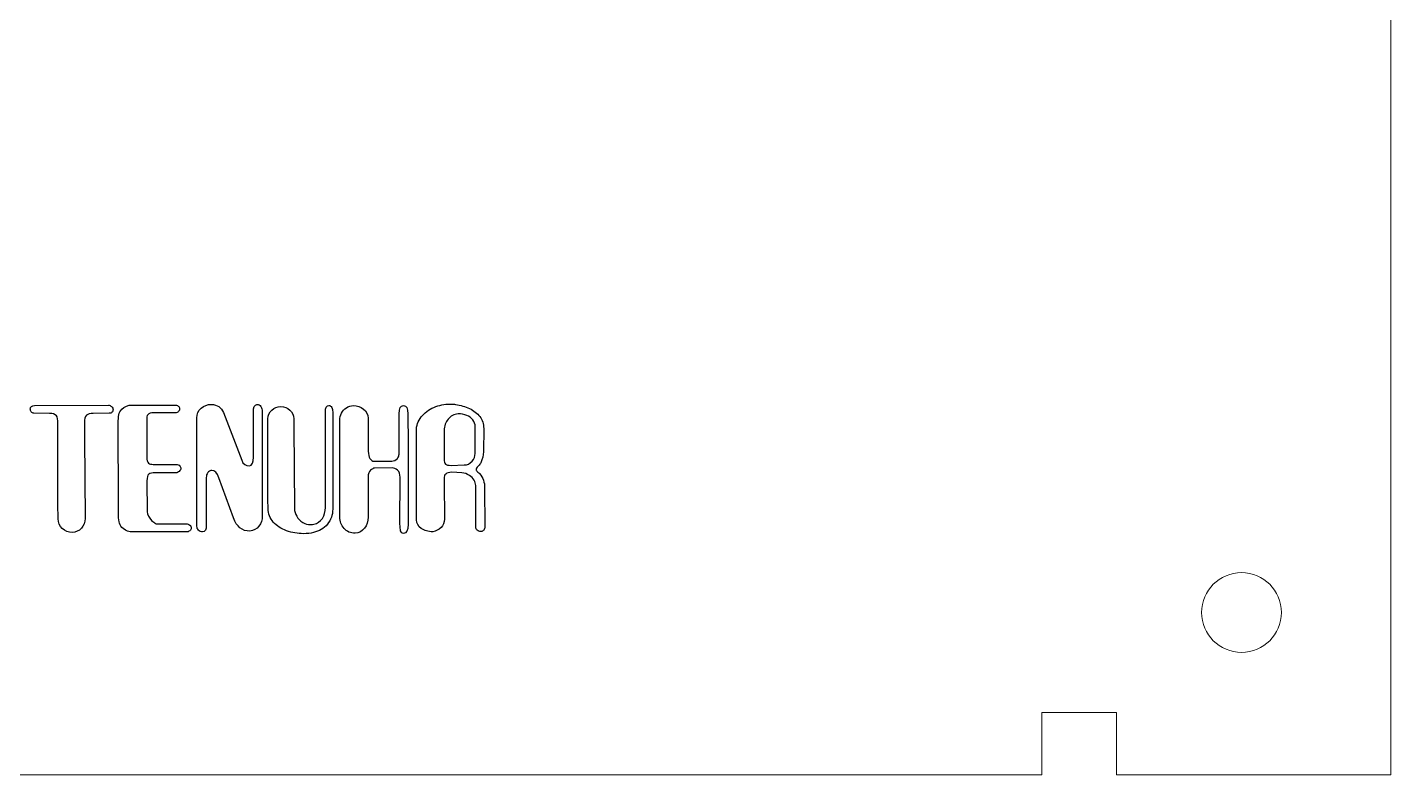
# Model space of a CAD drawing. Header units: millimetres. Extents: x -44 to 61, y -53 to 109.
# Drawn here: x 6.4 to 61.1, y 10.7 to 40.7 of the extents above; entities that cross this region are included whole.
import ezdxf

# ---------------------------------------------------------------- set-up
doc = ezdxf.new("R2010")
doc.units = ezdxf.units.MM
doc.header["$MEASUREMENT"] = 0
doc.layers.add('Layer 1', color=7, linetype='Continuous')

msp = doc.modelspace()

# ---------------------------------------------------------------- linework, layer by layer
at = {"layer": 'Layer 1', "color": 250, "lineweight": 20}
msp.add_ellipse((55.157, 17.2443), major_axis=(0, 1.6), ratio=1, dxfattribs=at)
msp.add_open_spline([(61.1429, 70.7326), (61.1429, 70.7326), (-43.8571, 70.7326), (-43.8571, 70.7326), (-43.8571, 70.7326), (-43.8571, 70.7326), (-43.8571, 10.7326), (-43.8571, 10.7326), (-43.8571, 10.7326), (-43.8571, 10.7326), (-32.8571, 10.7326), (-32.8571, 10.7326), (-32.8571, 10.7326), (-32.8571, 10.7326), (-32.8571, 13.2326), (-32.8571, 13.2326), (-32.8571, 13.2326), (-32.8571, 13.2326), (-29.8571, 13.2326), (-29.8571, 13.2326), (-29.8571, 13.2326), (-29.8571, 13.2326), (-29.8571, 10.7326), (-29.8571, 10.7326), (-29.8571, 10.7326), (-29.8571, 10.7326), (47.1429, 10.7326), (47.1429, 10.7326), (47.1429, 10.7326), (47.1429, 10.7326), (47.1429, 13.2326), (47.1429, 13.2326), (47.1429, 13.2326), (47.1429, 13.2326), (50.1429, 13.2326), (50.1429, 13.2326), (50.1429, 13.2326), (50.1429, 13.2326), (50.1429, 10.7326), (50.1429, 10.7326), (50.1429, 10.7326), (50.1429, 10.7326), (61.1429, 10.7326), (61.1429, 10.7326), (61.1429, 10.7326), (61.1429, 10.7326), (61.1429, 70.7326), (61.1429, 70.7326)], degree=3, knots=[0, 0, 0, 0, 0.0769231, 0.0769231, 0.0769231, 0.0769231, 0.1538462, 0.1538462, 0.1538462, 0.1538462, 0.2307692, 0.2307692, 0.2307692, 0.2307692, 0.3076923, 0.3076923, 0.3076923, 0.3076923, 0.3846154, 0.3846154, 0.3846154, 0.3846154, 0.4615385, 0.4615385, 0.4615385, 0.4615385, 0.5384615, 0.5384615, 0.5384615, 0.5384615, 0.6153846, 0.6153846, 0.6153846, 0.6153846, 0.6923077, 0.6923077, 0.6923077, 0.6923077, 0.7692308, 0.7692308, 0.7692308, 0.7692308, 0.8461538, 0.8461538, 0.8461538, 0.8461538, 1, 1, 1, 1], dxfattribs=at)
at = {"layer": 'Layer 1', "color": 242}
for points, knots in [([(7.6798, 20.9979), (7.6798, 20.8486), (7.7359, 20.7216), (7.847, 20.6158), (7.847, 20.6158), (7.9592, 20.511), (8.0915, 20.4581), (8.245, 20.4581), (8.245, 20.4581), (8.3899, 20.4613), (8.5127, 20.5174), (8.6111, 20.6264), (8.6111, 20.6264), (8.7096, 20.7354), (8.7593, 20.8634), (8.7593, 21.0106), (8.7593, 21.0106), (8.7593, 21.0106), (8.7403, 24.2607), (8.7403, 24.2607), (8.7403, 24.2607), (8.7403, 24.2607), (8.7339, 24.8639), (8.7339, 24.8639), (8.7339, 24.8639), (8.7339, 25.0089), (8.7614, 25.1084), (8.8165, 25.1635), (8.8165, 25.1635), (8.8725, 25.21), (8.9636, 25.2333), (9.0895, 25.2333), (9.0895, 25.2333), (9.0895, 25.2333), (9.7309, 25.2397), (9.7309, 25.2397), (9.7309, 25.2397), (9.7732, 25.2397), (9.8081, 25.2534), (9.8388, 25.2809), (9.8388, 25.2809), (9.8684, 25.3095), (9.8833, 25.3434), (9.8833, 25.3857), (9.8833, 25.3857), (9.8833, 25.4302), (9.8642, 25.4704), (9.8261, 25.5074), (9.8261, 25.5074), (9.788, 25.5445), (9.7457, 25.5635), (9.6991, 25.5635), (9.6991, 25.5635), (9.6991, 25.5635), (6.7262, 25.5508), (6.7262, 25.5508), (6.7262, 25.5508), (6.6829, 25.5508), (6.6458, 25.5392), (6.6141, 25.5148), (6.6141, 25.5148), (6.5823, 25.4905), (6.5654, 25.4577), (6.5622, 25.4175), (6.5622, 25.4175), (6.5622, 25.3688), (6.5749, 25.3275), (6.6003, 25.2926), (6.6003, 25.2926), (6.6257, 25.2566), (6.6596, 25.2397), (6.7019, 25.2397), (6.7019, 25.2397), (6.7019, 25.2397), (7.3316, 25.2333), (7.3316, 25.2333), (7.3316, 25.2333), (7.4639, 25.2333), (7.557, 25.2037), (7.61, 25.1433), (7.61, 25.1433), (7.6523, 25.0841), (7.6735, 24.9835), (7.6735, 24.8396), (7.6735, 24.8396), (7.6735, 24.8396), (7.6735, 21.5884), (7.6735, 21.5884), (7.6735, 21.5884), (7.6735, 21.5884), (7.6798, 20.9979), (7.6798, 20.9979)], [0, 0, 0, 0, 0.0416667, 0.0416667, 0.0416667, 0.0416667, 0.0833333, 0.0833333, 0.0833333, 0.0833333, 0.125, 0.125, 0.125, 0.125, 0.1666667, 0.1666667, 0.1666667, 0.1666667, 0.2083333, 0.2083333, 0.2083333, 0.2083333, 0.25, 0.25, 0.25, 0.25, 0.2916667, 0.2916667, 0.2916667, 0.2916667, 0.3333333, 0.3333333, 0.3333333, 0.3333333, 0.375, 0.375, 0.375, 0.375, 0.4166667, 0.4166667, 0.4166667, 0.4166667, 0.4583333, 0.4583333, 0.4583333, 0.4583333, 0.5, 0.5, 0.5, 0.5, 0.5416667, 0.5416667, 0.5416667, 0.5416667, 0.5833333, 0.5833333, 0.5833333, 0.5833333, 0.625, 0.625, 0.625, 0.625, 0.6666667, 0.6666667, 0.6666667, 0.6666667, 0.7083333, 0.7083333, 0.7083333, 0.7083333, 0.75, 0.75, 0.75, 0.75, 0.7916667, 0.7916667, 0.7916667, 0.7916667, 0.8333333, 0.8333333, 0.8333333, 0.8333333, 0.875, 0.875, 0.875, 0.875, 0.9166667, 0.9166667, 0.9166667, 0.9166667, 1, 1, 1, 1]), ([(10.1044, 21.1249), (10.1044, 21.0031), (10.116, 20.9037), (10.1414, 20.8253), (10.1414, 20.8253), (10.1658, 20.747), (10.2176, 20.6761), (10.2949, 20.6105), (10.2949, 20.6105), (10.4018, 20.5216), (10.5267, 20.4771), (10.6696, 20.4771), (10.6696, 20.4771), (10.6696, 20.4771), (12.8222, 20.4771), (12.8222, 20.4771), (12.8222, 20.4771), (12.8741, 20.4771), (12.9196, 20.492), (12.9598, 20.5216), (12.9598, 20.5216), (12.9989, 20.5523), (13.0191, 20.5893), (13.0191, 20.6348), (13.0191, 20.6348), (13.0191, 20.6846), (12.9989, 20.7248), (12.9587, 20.7555), (12.9587, 20.7555), (12.9185, 20.7862), (12.8709, 20.801), (12.8159, 20.801), (12.8159, 20.801), (12.8159, 20.801), (11.6792, 20.801), (11.6792, 20.801), (11.6792, 20.801), (11.6305, 20.801), (11.5945, 20.8095), (11.5691, 20.8264), (11.5691, 20.8264), (11.5448, 20.8433), (11.4982, 20.8814), (11.4316, 20.9407), (11.4316, 20.9407), (11.3141, 21.0518), (11.2548, 21.1672), (11.2548, 21.29), (11.2548, 21.29), (11.2548, 21.29), (11.2411, 22.5282), (11.2411, 22.5282), (11.2411, 22.5282), (11.2411, 22.6679), (11.2665, 22.7589), (11.3183, 22.8013), (11.3183, 22.8013), (11.3691, 22.8351), (11.458, 22.8521), (11.585, 22.8521), (11.585, 22.8521), (11.585, 22.8521), (12.3978, 22.8521), (12.3978, 22.8521), (12.3978, 22.8521), (12.4507, 22.8521), (12.4984, 22.8711), (12.5396, 22.9092), (12.5396, 22.9092), (12.5798, 22.9473), (12.6, 22.9939), (12.6, 23.0489), (12.6, 23.0489), (12.5957, 23.142), (12.5142, 23.1886), (12.3587, 23.1886), (12.3587, 23.1886), (12.3587, 23.1886), (11.4951, 23.1886), (11.4951, 23.1886), (11.4951, 23.1886), (11.4114, 23.1886), (11.3479, 23.2055), (11.3046, 23.2394), (11.3046, 23.2394), (11.2622, 23.2786), (11.2411, 23.3558), (11.2411, 23.4744), (11.2411, 23.4744), (11.2411, 23.4744), (11.2347, 24.9285), (11.2347, 24.9285), (11.2347, 24.9285), (11.2347, 25.0671), (11.2474, 25.1529), (11.2728, 25.1825), (11.2728, 25.1825), (11.3151, 25.2333), (11.3987, 25.2587), (11.5215, 25.2587), (11.5215, 25.2587), (11.5215, 25.2587), (12.3851, 25.2587), (12.3851, 25.2587), (12.3851, 25.2587), (12.4306, 25.2587), (12.4698, 25.2746), (12.5047, 25.3074), (12.5047, 25.3074), (12.5386, 25.3391), (12.5555, 25.3783), (12.5555, 25.4238), (12.5555, 25.4238), (12.5555, 25.4683), (12.5354, 25.5042), (12.4941, 25.5307), (12.4941, 25.5307), (12.4528, 25.5572), (12.4063, 25.5699), (12.3523, 25.5699), (12.3523, 25.5699), (12.3523, 25.5699), (10.6579, 25.5699), (10.6579, 25.5699), (10.6579, 25.5699), (10.4843, 25.5699), (10.3415, 25.5148), (10.2314, 25.4037), (10.2314, 25.4037), (10.17, 25.3381), (10.1319, 25.2629), (10.116, 25.1793), (10.116, 25.1793), (10.1002, 25.0957), (10.0917, 24.9825), (10.0917, 24.8396), (10.0917, 24.8396), (10.0917, 24.8396), (10.0981, 21.5884), (10.0981, 21.5884), (10.0981, 21.5884), (10.0981, 21.5884), (10.1044, 21.1249), (10.1044, 21.1249)], [0, 0, 0, 0, 0.027027, 0.027027, 0.027027, 0.027027, 0.0540541, 0.0540541, 0.0540541, 0.0540541, 0.0810811, 0.0810811, 0.0810811, 0.0810811, 0.1081081, 0.1081081, 0.1081081, 0.1081081, 0.1351351, 0.1351351, 0.1351351, 0.1351351, 0.1621622, 0.1621622, 0.1621622, 0.1621622, 0.1891892, 0.1891892, 0.1891892, 0.1891892, 0.2162162, 0.2162162, 0.2162162, 0.2162162, 0.2432432, 0.2432432, 0.2432432, 0.2432432, 0.2702703, 0.2702703, 0.2702703, 0.2702703, 0.2972973, 0.2972973, 0.2972973, 0.2972973, 0.3243243, 0.3243243, 0.3243243, 0.3243243, 0.3513514, 0.3513514, 0.3513514, 0.3513514, 0.3783784, 0.3783784, 0.3783784, 0.3783784, 0.4054054, 0.4054054, 0.4054054, 0.4054054, 0.4324324, 0.4324324, 0.4324324, 0.4324324, 0.4594595, 0.4594595, 0.4594595, 0.4594595, 0.4864865, 0.4864865, 0.4864865, 0.4864865, 0.5135135, 0.5135135, 0.5135135, 0.5135135, 0.5405405, 0.5405405, 0.5405405, 0.5405405, 0.5675676, 0.5675676, 0.5675676, 0.5675676, 0.5945946, 0.5945946, 0.5945946, 0.5945946, 0.6216216, 0.6216216, 0.6216216, 0.6216216, 0.6486486, 0.6486486, 0.6486486, 0.6486486, 0.6756757, 0.6756757, 0.6756757, 0.6756757, 0.7027027, 0.7027027, 0.7027027, 0.7027027, 0.7297297, 0.7297297, 0.7297297, 0.7297297, 0.7567568, 0.7567568, 0.7567568, 0.7567568, 0.7837838, 0.7837838, 0.7837838, 0.7837838, 0.8108108, 0.8108108, 0.8108108, 0.8108108, 0.8378378, 0.8378378, 0.8378378, 0.8378378, 0.8648649, 0.8648649, 0.8648649, 0.8648649, 0.8918919, 0.8918919, 0.8918919, 0.8918919, 0.9189189, 0.9189189, 0.9189189, 0.9189189, 0.9459459, 0.9459459, 0.9459459, 0.9459459, 1, 1, 1, 1]), ([(13.2476, 20.7047), (13.2476, 20.6454), (13.2688, 20.5925), (13.3101, 20.5459), (13.3101, 20.5459), (13.3524, 20.5004), (13.4075, 20.4771), (13.4752, 20.4771), (13.4752, 20.4771), (13.5736, 20.493), (13.6223, 20.5756), (13.6223, 20.7248), (13.6223, 20.7248), (13.6223, 20.7248), (13.6223, 22.6679), (13.6223, 22.6679), (13.6223, 22.6679), (13.6223, 22.7399), (13.6435, 22.8034), (13.6847, 22.8573), (13.6847, 22.8573), (13.726, 22.9103), (13.7811, 22.941), (13.8509, 22.9473), (13.8509, 22.9473), (13.9652, 22.9473), (14.0583, 22.8457), (14.1292, 22.6436), (14.1292, 22.6436), (14.1292, 22.6436), (14.7134, 21.0412), (14.7134, 21.0412), (14.7134, 21.0412), (14.8415, 20.6856), (15.0606, 20.5078), (15.3738, 20.5078), (15.3738, 20.5078), (15.5252, 20.528), (15.6458, 20.5946), (15.7358, 20.7079), (15.7358, 20.7079), (15.8258, 20.8222), (15.8702, 20.9566), (15.8702, 21.1132), (15.8702, 21.1132), (15.8702, 21.1132), (15.8702, 24.3644), (15.8702, 24.3644), (15.8702, 24.3644), (15.8702, 24.3644), (15.8702, 25.3159), (15.8702, 25.3159), (15.8702, 25.3159), (15.8702, 25.3868), (15.8501, 25.4503), (15.8109, 25.5085), (15.8109, 25.5085), (15.7718, 25.5667), (15.7189, 25.5953), (15.6532, 25.5953), (15.6532, 25.5953), (15.5601, 25.5815), (15.5135, 25.4852), (15.5135, 25.3042), (15.5135, 25.3042), (15.5135, 25.3042), (15.5135, 23.4807), (15.5135, 23.4807), (15.5135, 23.4807), (15.5135, 23.2659), (15.4627, 23.1484), (15.3622, 23.1251), (15.3622, 23.1251), (15.2066, 23.1251), (15.1008, 23.2013), (15.0436, 23.3526), (15.0436, 23.3526), (15.0436, 23.3526), (14.3081, 25.2651), (14.3081, 25.2651), (14.3081, 25.2651), (14.2298, 25.4788), (14.07, 25.5889), (13.8255, 25.5953), (13.8255, 25.5953), (13.6699, 25.5953), (13.5334, 25.5445), (13.417, 25.4418), (13.417, 25.4418), (13.2995, 25.3391), (13.2413, 25.2132), (13.2413, 25.0619), (13.2413, 25.0619), (13.2413, 25.0619), (13.2413, 21.8107), (13.2413, 21.8107), (13.2413, 21.8107), (13.2413, 21.8107), (13.2476, 20.7047), (13.2476, 20.7047)], [0, 0, 0, 0, 0.0384615, 0.0384615, 0.0384615, 0.0384615, 0.0769231, 0.0769231, 0.0769231, 0.0769231, 0.1153846, 0.1153846, 0.1153846, 0.1153846, 0.1538462, 0.1538462, 0.1538462, 0.1538462, 0.1923077, 0.1923077, 0.1923077, 0.1923077, 0.2307692, 0.2307692, 0.2307692, 0.2307692, 0.2692308, 0.2692308, 0.2692308, 0.2692308, 0.3076923, 0.3076923, 0.3076923, 0.3076923, 0.3461538, 0.3461538, 0.3461538, 0.3461538, 0.3846154, 0.3846154, 0.3846154, 0.3846154, 0.4230769, 0.4230769, 0.4230769, 0.4230769, 0.4615385, 0.4615385, 0.4615385, 0.4615385, 0.5, 0.5, 0.5, 0.5, 0.5384615, 0.5384615, 0.5384615, 0.5384615, 0.5769231, 0.5769231, 0.5769231, 0.5769231, 0.6153846, 0.6153846, 0.6153846, 0.6153846, 0.6538462, 0.6538462, 0.6538462, 0.6538462, 0.6923077, 0.6923077, 0.6923077, 0.6923077, 0.7307692, 0.7307692, 0.7307692, 0.7307692, 0.7692308, 0.7692308, 0.7692308, 0.7692308, 0.8076923, 0.8076923, 0.8076923, 0.8076923, 0.8461538, 0.8461538, 0.8461538, 0.8461538, 0.8846154, 0.8846154, 0.8846154, 0.8846154, 0.9230769, 0.9230769, 0.9230769, 0.9230769, 1, 1, 1, 1]), ([(16.1051, 21.417), (16.1051, 21.2074), (16.1739, 21.0275), (16.3105, 20.8751), (16.3105, 20.8751), (16.4481, 20.7227), (16.6259, 20.6063), (16.8449, 20.5269), (16.8449, 20.5269), (17.064, 20.4475), (17.2894, 20.4073), (17.5212, 20.4073), (17.5212, 20.4073), (17.6704, 20.4073), (17.8038, 20.4221), (17.9202, 20.4517), (17.9202, 20.4517), (18.1541, 20.5068), (18.3414, 20.619), (18.4832, 20.7883), (18.4832, 20.7883), (18.625, 20.9576), (18.6949, 21.1587), (18.6949, 21.3916), (18.6949, 21.3916), (18.6949, 21.3916), (18.6949, 24.6428), (18.6949, 24.6428), (18.6949, 24.6428), (18.6949, 24.6428), (18.6949, 25.2968), (18.6949, 25.2968), (18.6949, 25.2968), (18.6949, 25.3645), (18.6833, 25.4238), (18.6579, 25.4746), (18.6579, 25.4746), (18.6335, 25.5254), (18.5954, 25.5508), (18.5436, 25.5508), (18.5436, 25.5508), (18.4504, 25.5508), (18.4039, 25.4661), (18.4039, 25.2968), (18.4039, 25.2968), (18.4039, 25.2968), (18.4039, 22.0456), (18.4039, 22.0456), (18.4039, 22.0456), (18.4039, 22.0456), (18.4039, 21.4551), (18.4039, 21.4551), (18.4039, 21.4551), (18.4039, 21.291), (18.3626, 21.1471), (18.28, 21.0222), (18.28, 21.0222), (18.1975, 20.8973), (18.0821, 20.8179), (17.935, 20.783), (17.935, 20.783), (17.9086, 20.7735), (17.8683, 20.7693), (17.8133, 20.7693), (17.8133, 20.7693), (17.7011, 20.7693), (17.5953, 20.7989), (17.4947, 20.8603), (17.4947, 20.8603), (17.3942, 20.9217), (17.3138, 21.0031), (17.2524, 21.1047), (17.2524, 21.1047), (17.191, 21.2063), (17.1603, 21.3143), (17.1603, 21.4297), (17.1603, 21.4297), (17.1603, 21.4297), (17.1413, 24.6798), (17.1413, 24.6798), (17.1413, 24.6798), (17.1413, 24.6798), (17.1339, 25.0185), (17.1339, 25.0185), (17.1339, 25.0185), (17.1339, 25.1571), (17.0831, 25.2735), (16.9804, 25.3688), (16.9804, 25.3688), (16.8777, 25.4651), (16.756, 25.5127), (16.6142, 25.5127), (16.6142, 25.5127), (16.4735, 25.5127), (16.3517, 25.4651), (16.248, 25.3688), (16.248, 25.3688), (16.1443, 25.2735), (16.0924, 25.1571), (16.0924, 25.0185), (16.0924, 25.0185), (16.0924, 25.0185), (16.0988, 21.7651), (16.0988, 21.7651), (16.0988, 21.7651), (16.0988, 21.7651), (16.1051, 21.417), (16.1051, 21.417)], [0, 0, 0, 0, 0.0357143, 0.0357143, 0.0357143, 0.0357143, 0.0714286, 0.0714286, 0.0714286, 0.0714286, 0.1071429, 0.1071429, 0.1071429, 0.1071429, 0.1428571, 0.1428571, 0.1428571, 0.1428571, 0.1785714, 0.1785714, 0.1785714, 0.1785714, 0.2142857, 0.2142857, 0.2142857, 0.2142857, 0.25, 0.25, 0.25, 0.25, 0.2857143, 0.2857143, 0.2857143, 0.2857143, 0.3214286, 0.3214286, 0.3214286, 0.3214286, 0.3571429, 0.3571429, 0.3571429, 0.3571429, 0.3928571, 0.3928571, 0.3928571, 0.3928571, 0.4285714, 0.4285714, 0.4285714, 0.4285714, 0.4642857, 0.4642857, 0.4642857, 0.4642857, 0.5, 0.5, 0.5, 0.5, 0.5357143, 0.5357143, 0.5357143, 0.5357143, 0.5714286, 0.5714286, 0.5714286, 0.5714286, 0.6071429, 0.6071429, 0.6071429, 0.6071429, 0.6428571, 0.6428571, 0.6428571, 0.6428571, 0.6785714, 0.6785714, 0.6785714, 0.6785714, 0.7142857, 0.7142857, 0.7142857, 0.7142857, 0.75, 0.75, 0.75, 0.75, 0.7857143, 0.7857143, 0.7857143, 0.7857143, 0.8214286, 0.8214286, 0.8214286, 0.8214286, 0.8571429, 0.8571429, 0.8571429, 0.8571429, 0.8928571, 0.8928571, 0.8928571, 0.8928571, 0.9285714, 0.9285714, 0.9285714, 0.9285714, 1, 1, 1, 1]), ([(18.9817, 21.0804), (18.9817, 20.9005), (19.0378, 20.747), (19.15, 20.619), (19.15, 20.619), (19.2622, 20.4909), (19.4114, 20.4263), (19.5977, 20.4263), (19.5977, 20.4263), (19.7512, 20.4401), (19.876, 20.5078), (19.9702, 20.6306), (19.9702, 20.6306), (20.0644, 20.7544), (20.1121, 20.8994), (20.1121, 21.0677), (20.1121, 21.0677), (20.1121, 21.0677), (20.1184, 22.6922), (20.1184, 22.6922), (20.1184, 22.6922), (20.1184, 22.8087), (20.1502, 22.8954), (20.2126, 22.9526), (20.2126, 22.9526), (20.2761, 23.0087), (20.329, 23.0373), (20.3724, 23.0373), (20.3724, 23.0373), (20.3724, 23.0373), (21.0836, 23.0489), (21.0836, 23.0489), (21.0836, 23.0489), (21.1556, 23.0489), (21.2275, 23.0172), (21.3006, 22.9526), (21.3006, 22.9526), (21.3672, 22.8859), (21.4011, 22.7949), (21.4011, 22.6806), (21.4011, 22.6806), (21.4011, 22.6806), (21.3948, 20.783), (21.3948, 20.783), (21.3948, 20.783), (21.3948, 20.6698), (21.4032, 20.5819), (21.4202, 20.5174), (21.4202, 20.5174), (21.436, 20.4539), (21.4741, 20.4189), (21.5345, 20.4136), (21.5345, 20.4136), (21.6572, 20.4136), (21.7186, 20.5364), (21.7186, 20.783), (21.7186, 20.783), (21.7186, 20.783), (21.7186, 24.0332), (21.7186, 24.0332), (21.7186, 24.0332), (21.7186, 24.0332), (21.7123, 25.2143), (21.7123, 25.2143), (21.7123, 25.2143), (21.7123, 25.4386), (21.653, 25.5508), (21.5345, 25.5508), (21.5345, 25.5508), (21.417, 25.5508), (21.3577, 25.4386), (21.3577, 25.2143), (21.3577, 25.2143), (21.3577, 25.2143), (21.3641, 23.7982), (21.3641, 23.7982), (21.3641, 23.7982), (21.3641, 23.6807), (21.3598, 23.5992), (21.3524, 23.5527), (21.3524, 23.5527), (21.344, 23.505), (21.3249, 23.4648), (21.2942, 23.431), (21.2942, 23.431), (21.2212, 23.3579), (21.1471, 23.322), (21.0709, 23.322), (21.0709, 23.322), (21.0709, 23.322), (20.3523, 23.3156), (20.3523, 23.3156), (20.3523, 23.3156), (20.2983, 23.3156), (20.2422, 23.3537), (20.1819, 23.431), (20.1819, 23.431), (20.1438, 23.4807), (20.1248, 23.576), (20.1248, 23.7157), (20.1248, 23.7157), (20.1248, 23.7157), (20.1121, 25.0428), (20.1121, 25.0428), (20.1121, 25.0428), (20.1121, 25.1931), (20.0517, 25.3159), (19.9321, 25.41), (19.9321, 25.41), (19.8125, 25.5042), (19.676, 25.5508), (19.5215, 25.5508), (19.5215, 25.5508), (19.4199, 25.5466), (19.3278, 25.5169), (19.2453, 25.463), (19.2453, 25.463), (19.1617, 25.409), (19.0971, 25.337), (19.0516, 25.2481), (19.0516, 25.2481), (19.005, 25.1582), (18.9817, 25.0629), (18.9817, 24.9603), (18.9817, 24.9603), (18.9817, 24.9603), (18.9817, 21.7101), (18.9817, 21.7101), (18.9817, 21.7101), (18.9817, 21.7101), (18.9817, 21.0804), (18.9817, 21.0804)], [0, 0, 0, 0, 0.0294118, 0.0294118, 0.0294118, 0.0294118, 0.0588235, 0.0588235, 0.0588235, 0.0588235, 0.0882353, 0.0882353, 0.0882353, 0.0882353, 0.1176471, 0.1176471, 0.1176471, 0.1176471, 0.1470588, 0.1470588, 0.1470588, 0.1470588, 0.1764706, 0.1764706, 0.1764706, 0.1764706, 0.2058824, 0.2058824, 0.2058824, 0.2058824, 0.2352941, 0.2352941, 0.2352941, 0.2352941, 0.2647059, 0.2647059, 0.2647059, 0.2647059, 0.2941176, 0.2941176, 0.2941176, 0.2941176, 0.3235294, 0.3235294, 0.3235294, 0.3235294, 0.3529412, 0.3529412, 0.3529412, 0.3529412, 0.3823529, 0.3823529, 0.3823529, 0.3823529, 0.4117647, 0.4117647, 0.4117647, 0.4117647, 0.4411765, 0.4411765, 0.4411765, 0.4411765, 0.4705882, 0.4705882, 0.4705882, 0.4705882, 0.5, 0.5, 0.5, 0.5, 0.5294118, 0.5294118, 0.5294118, 0.5294118, 0.5588235, 0.5588235, 0.5588235, 0.5588235, 0.5882353, 0.5882353, 0.5882353, 0.5882353, 0.6176471, 0.6176471, 0.6176471, 0.6176471, 0.6470588, 0.6470588, 0.6470588, 0.6470588, 0.6764706, 0.6764706, 0.6764706, 0.6764706, 0.7058824, 0.7058824, 0.7058824, 0.7058824, 0.7352941, 0.7352941, 0.7352941, 0.7352941, 0.7647059, 0.7647059, 0.7647059, 0.7647059, 0.7941176, 0.7941176, 0.7941176, 0.7941176, 0.8235294, 0.8235294, 0.8235294, 0.8235294, 0.8529412, 0.8529412, 0.8529412, 0.8529412, 0.8823529, 0.8823529, 0.8823529, 0.8823529, 0.9117647, 0.9117647, 0.9117647, 0.9117647, 0.9411765, 0.9411765, 0.9411765, 0.9411765, 1, 1, 1, 1]), ([(22.0625, 20.9661), (22.0625, 20.8211), (22.125, 20.7047), (22.2478, 20.6158), (22.2478, 20.6158), (22.3705, 20.528), (22.525, 20.4835), (22.7113, 20.4835), (22.7113, 20.4835), (22.8425, 20.5047), (22.9526, 20.5618), (23.0415, 20.655), (23.0415, 20.655), (23.1304, 20.7481), (23.1749, 20.8603), (23.1749, 20.9915), (23.1749, 20.9915), (23.1749, 20.9915), (23.1675, 22.4647), (23.1675, 22.4647), (23.1675, 22.4647), (23.1675, 22.4827), (23.1664, 22.5081), (23.1643, 22.5409), (23.1643, 22.5409), (23.1622, 22.5737), (23.1611, 22.5991), (23.1611, 22.6171), (23.1611, 22.6171), (23.1611, 22.6975), (23.1844, 22.7589), (23.231, 22.8013), (23.231, 22.8013), (23.2818, 22.8478), (23.3622, 22.8711), (23.4723, 22.8711), (23.4723, 22.8711), (23.4723, 22.8711), (23.8787, 22.8457), (23.8787, 22.8457), (23.8787, 22.8457), (23.9792, 22.8415), (24.0808, 22.8065), (24.1835, 22.7441), (24.1835, 22.7441), (24.3486, 22.634), (24.4311, 22.4986), (24.4311, 22.3377), (24.4311, 22.3377), (24.4311, 22.3377), (24.4311, 20.6804), (24.4311, 20.6804), (24.4311, 20.6804), (24.4311, 20.6264), (24.4523, 20.5819), (24.4935, 20.5449), (24.4935, 20.5449), (24.5359, 20.5078), (24.5846, 20.4899), (24.6407, 20.4899), (24.6407, 20.4899), (24.6862, 20.4962), (24.7232, 20.5174), (24.7539, 20.5534), (24.7539, 20.5534), (24.7835, 20.5893), (24.7983, 20.6317), (24.7983, 20.6804), (24.7983, 20.6804), (24.7983, 20.6804), (24.792, 22.2615), (24.792, 22.2615), (24.792, 22.2615), (24.792, 22.4626), (24.7243, 22.6489), (24.5888, 22.8203), (24.5888, 22.8203), (24.5803, 22.833), (24.556, 22.8521), (24.5179, 22.8785), (24.5179, 22.8785), (24.4798, 22.905), (24.4565, 22.9314), (24.4502, 22.96), (24.4502, 22.96), (24.4502, 23.0108), (24.4777, 23.0648), (24.5338, 23.123), (24.5338, 23.123), (24.5909, 23.1801), (24.6237, 23.2214), (24.6343, 23.2468), (24.6343, 23.2468), (24.7052, 23.4077), (24.7412, 23.5558), (24.7412, 23.6903), (24.7412, 23.6903), (24.7412, 23.6903), (24.7539, 24.6311), (24.7539, 24.6311), (24.7539, 24.6311), (24.7539, 24.8131), (24.701, 24.9719), (24.5973, 25.1074), (24.5973, 25.1074), (24.4925, 25.2428), (24.356, 25.3508), (24.1856, 25.4302), (24.1856, 25.4302), (24.0152, 25.5106), (23.8279, 25.5656), (23.6247, 25.5953), (23.6247, 25.5953), (23.5781, 25.6037), (23.5061, 25.608), (23.4088, 25.608), (23.4088, 25.608), (23.1802, 25.608), (22.9621, 25.5635), (22.7526, 25.4746), (22.7526, 25.4746), (22.5441, 25.3857), (22.3748, 25.2587), (22.2456, 25.0936), (22.2456, 25.0936), (22.1155, 24.9296), (22.0509, 24.7412), (22.0509, 24.5285), (22.0509, 24.5285), (22.0509, 24.5285), (22.0573, 21.2773), (22.0573, 21.2773), (22.0573, 21.2773), (22.0573, 21.2773), (22.0625, 20.9661), (22.0625, 20.9661)], [0, 0, 0, 0, 0.0285714, 0.0285714, 0.0285714, 0.0285714, 0.0571429, 0.0571429, 0.0571429, 0.0571429, 0.0857143, 0.0857143, 0.0857143, 0.0857143, 0.1142857, 0.1142857, 0.1142857, 0.1142857, 0.1428571, 0.1428571, 0.1428571, 0.1428571, 0.1714286, 0.1714286, 0.1714286, 0.1714286, 0.2, 0.2, 0.2, 0.2, 0.2285714, 0.2285714, 0.2285714, 0.2285714, 0.2571429, 0.2571429, 0.2571429, 0.2571429, 0.2857143, 0.2857143, 0.2857143, 0.2857143, 0.3142857, 0.3142857, 0.3142857, 0.3142857, 0.3428571, 0.3428571, 0.3428571, 0.3428571, 0.3714286, 0.3714286, 0.3714286, 0.3714286, 0.4, 0.4, 0.4, 0.4, 0.4285714, 0.4285714, 0.4285714, 0.4285714, 0.4571429, 0.4571429, 0.4571429, 0.4571429, 0.4857143, 0.4857143, 0.4857143, 0.4857143, 0.5142857, 0.5142857, 0.5142857, 0.5142857, 0.5428571, 0.5428571, 0.5428571, 0.5428571, 0.5714286, 0.5714286, 0.5714286, 0.5714286, 0.6, 0.6, 0.6, 0.6, 0.6285714, 0.6285714, 0.6285714, 0.6285714, 0.6571429, 0.6571429, 0.6571429, 0.6571429, 0.6857143, 0.6857143, 0.6857143, 0.6857143, 0.7142857, 0.7142857, 0.7142857, 0.7142857, 0.7428571, 0.7428571, 0.7428571, 0.7428571, 0.7714286, 0.7714286, 0.7714286, 0.7714286, 0.8, 0.8, 0.8, 0.8, 0.8285714, 0.8285714, 0.8285714, 0.8285714, 0.8571429, 0.8571429, 0.8571429, 0.8571429, 0.8857143, 0.8857143, 0.8857143, 0.8857143, 0.9142857, 0.9142857, 0.9142857, 0.9142857, 0.9428571, 0.9428571, 0.9428571, 0.9428571, 1, 1, 1, 1]), ([(23.1675, 24.5549), (23.1675, 24.7274), (23.2193, 24.8766), (23.323, 25.0026), (23.323, 25.0026), (23.4267, 25.1285), (23.5612, 25.1994), (23.7263, 25.2153), (23.7263, 25.2153), (23.8511, 25.2153), (23.9665, 25.1941), (24.0713, 25.1529), (24.0713, 25.1529), (24.176, 25.1116), (24.2586, 25.0523), (24.32, 24.974), (24.32, 24.974), (24.3803, 24.8957), (24.411, 24.8068), (24.411, 24.7063), (24.411, 24.7063), (24.411, 24.7063), (24.411, 23.6193), (24.411, 23.6193), (24.411, 23.6193), (24.411, 23.5156), (24.3687, 23.414), (24.284, 23.3156), (24.284, 23.3156), (24.1972, 23.2151), (24.0924, 23.1643), (23.9676, 23.1643), (23.9676, 23.1643), (23.9676, 23.1643), (23.4479, 23.1505), (23.4479, 23.1505), (23.4479, 23.1505), (23.3336, 23.1505), (23.2564, 23.1674), (23.2183, 23.2013), (23.2183, 23.2013), (23.1844, 23.2394), (23.1675, 23.3071), (23.1675, 23.4045), (23.1675, 23.4045), (23.1675, 23.4045), (23.1675, 24.5549), (23.1675, 24.5549)], [0, 0, 0, 0, 0.0769231, 0.0769231, 0.0769231, 0.0769231, 0.1538462, 0.1538462, 0.1538462, 0.1538462, 0.2307692, 0.2307692, 0.2307692, 0.2307692, 0.3076923, 0.3076923, 0.3076923, 0.3076923, 0.3846154, 0.3846154, 0.3846154, 0.3846154, 0.4615385, 0.4615385, 0.4615385, 0.4615385, 0.5384615, 0.5384615, 0.5384615, 0.5384615, 0.6153846, 0.6153846, 0.6153846, 0.6153846, 0.6923077, 0.6923077, 0.6923077, 0.6923077, 0.7692308, 0.7692308, 0.7692308, 0.7692308, 0.8461538, 0.8461538, 0.8461538, 0.8461538, 1, 1, 1, 1])]:
    msp.add_open_spline(points, degree=3, knots=knots, dxfattribs=at)

doc.saveas('drawing.dxf')
